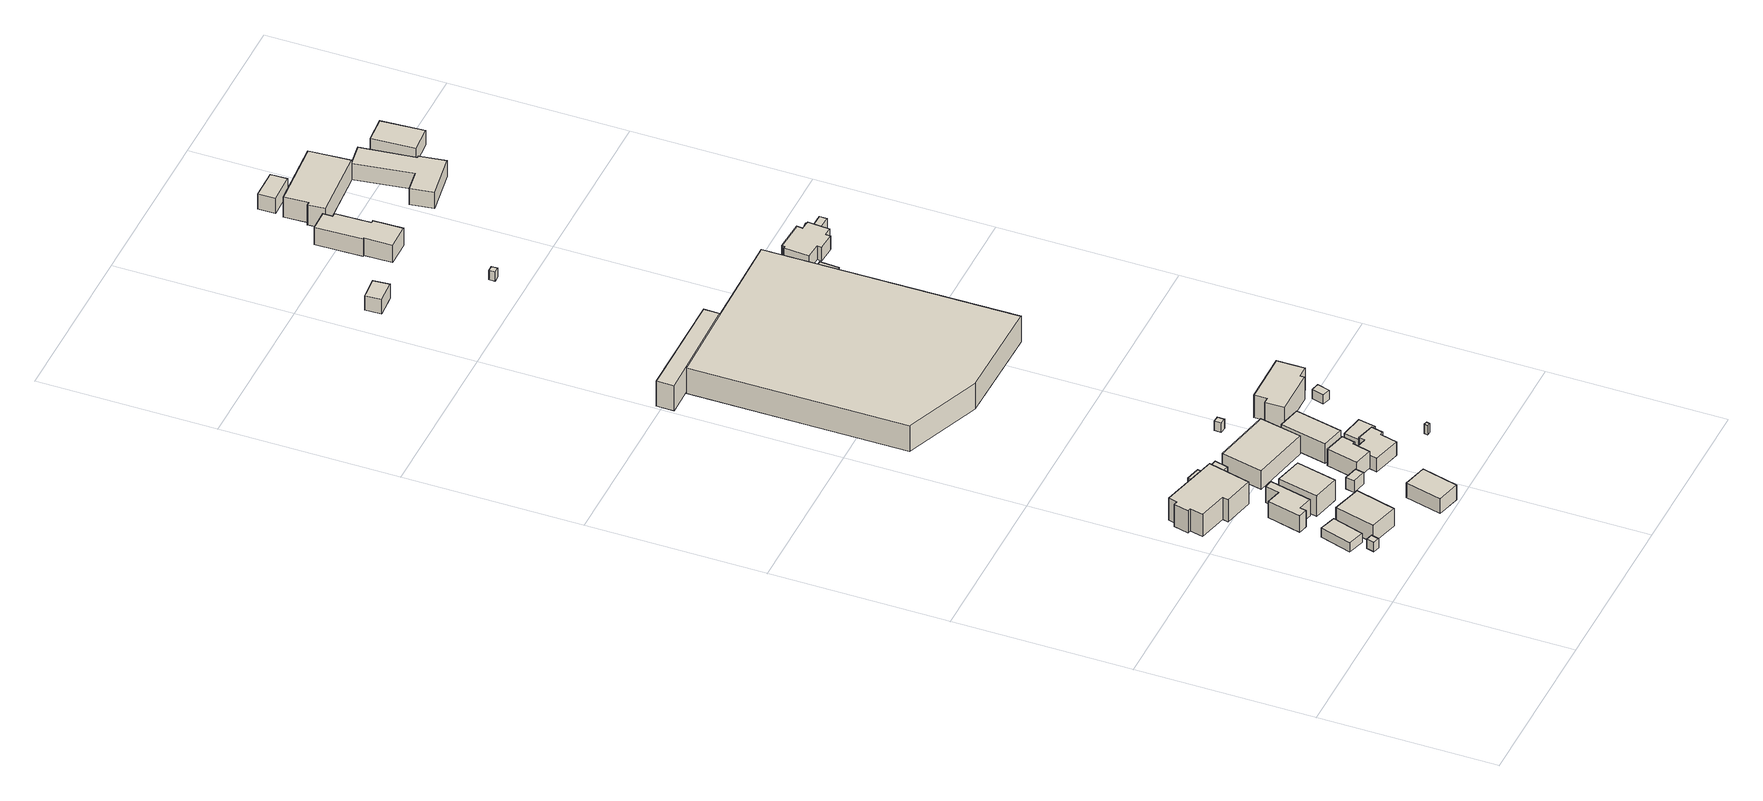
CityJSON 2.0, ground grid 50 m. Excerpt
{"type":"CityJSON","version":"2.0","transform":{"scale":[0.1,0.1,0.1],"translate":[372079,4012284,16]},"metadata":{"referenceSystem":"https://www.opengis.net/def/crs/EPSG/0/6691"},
"CityObjects":{
"building1":{"type":"Building","attributes":{"枝番":1,"利根川水系渡良瀬川洪水浸水想定区域（計画規模）.規模":"L1","利根川水系渡良瀬川洪水浸水想定区域（計画規模）.浸水ランク":"1","利根川水系渡良瀬川洪水浸水想定区域（計画規模）.浸水深":0.18,"利根川水系渡良瀬川洪水浸水想定区域（想定最大規模）.規模":"L2","利根川水系渡良瀬川洪水浸水想定区域（想定最大規模）.浸水ランク":"2","利根川水系渡良瀬川洪水浸水想定区域（想定最大規模）.浸水深":1.03,"利根川水系利根川洪水浸水想定区域（計画規模）.規模":"L1","利根川水系利根川洪水浸水想定区域（計画規模）.浸水ランク":"2","利根川水系利根川洪水浸水想定区域（計画規模）.浸水深":1.9,"利根川水系利根川洪水浸水想定区域（想定最大規模）.規模":"L2","利根川水系利根川洪水浸水想定区域（想定最大規模）.浸水ランク":"3","利根川水系利根川洪水浸水想定区域（想定最大規模）.浸水深":4.13,"BuildingDetails.prefecture":"10","BuildingDetails.city":"10207"},"geometry":[{"type":"Solid","lod":"1","boundaries":[[[[0,1,2,3]],[[2,4,5,3]],[[1,6,4,2]],[[0,7,6,1]],[[3,5,7,0]],[[4,6,7,5]]]]}]},
"building2":{"type":"Building","attributes":{"枝番":1,"利根川水系渡良瀬川洪水浸水想定区域（想定最大規模）.規模":"L2","利根川水系渡良瀬川洪水浸水想定区域（想定最大規模）.浸水ランク":"1","利根川水系渡良瀬川洪水浸水想定区域（想定最大規模）.浸水深":0.42,"利根川水系利根川洪水浸水想定区域（計画規模）.規模":"L1","利根川水系利根川洪水浸水想定区域（計画規模）.浸水ランク":"2","利根川水系利根川洪水浸水想定区域（計画規模）.浸水深":1.3,"利根川水系利根川洪水浸水想定区域（想定最大規模）.規模":"L2","利根川水系利根川洪水浸水想定区域（想定最大規模）.浸水ランク":"3","利根川水系利根川洪水浸水想定区域（想定最大規模）.浸水深":3.53,"BuildingDetails.prefecture":"10","BuildingDetails.city":"10207"},"geometry":[{"type":"Solid","lod":"1","boundaries":[[[[8,9,10,11]],[[10,12,13,11]],[[9,14,12,10]],[[8,15,14,9]],[[11,13,15,8]],[[12,14,15,13]]]]}]},
"building3":{"type":"Building","attributes":{"枝番":1,"利根川水系渡良瀬川洪水浸水想定区域（計画規模）.規模":"L1","利根川水系渡良瀬川洪水浸水想定区域（想定最大規模）.規模":"L2","利根川水系渡良瀬川洪水浸水想定区域（想定最大規模）.継続時間":11.6,"利根川水系利根川洪水浸水想定区域（計画規模）.規模":"L1","利根川水系利根川洪水浸水想定区域（計画規模）.浸水ランク":"1","利根川水系利根川洪水浸水想定区域（計画規模）.浸水深":0.301,"利根川水系利根川洪水浸水想定区域（想定最大規模）.規模":"L2","利根川水系利根川洪水浸水想定区域（想定最大規模）.浸水ランク":"2","利根川水系利根川洪水浸水想定区域（想定最大規模）.浸水深":2.53,"usage":"411","measuredHeight":8.9,"BuildingDetails.prefecture":"10","BuildingDetails.city":"10207","BuildingDetails.surveyYear":2016},"geometry":[{"type":"Solid","lod":"1","boundaries":[[[[16,17,18,19,20,21,22,23,24,25]],[[24,26,27,25]],[[23,28,26,24]],[[22,29,28,23]],[[21,30,29,22]],[[20,31,30,21]],[[19,32,31,20]],[[18,33,32,19]],[[17,34,33,18]],[[16,35,34,17]],[[25,27,35,16]],[[26,28,29,30,31,32,33,34,35,27]]]]}]},
"building4":{"type":"Building","attributes":{"枝番":1,"利根川水系渡良瀬川洪水浸水想定区域（計画規模）.規模":"L1","利根川水系渡良瀬川洪水浸水想定区域（計画規模）.浸水ランク":"1","利根川水系渡良瀬川洪水浸水想定区域（計画規模）.浸水深":0.18,"利根川水系渡良瀬川洪水浸水想定区域（想定最大規模）.規模":"L2","利根川水系渡良瀬川洪水浸水想定区域（想定最大規模）.浸水ランク":"2","利根川水系渡良瀬川洪水浸水想定区域（想定最大規模）.浸水深":0.52,"利根川水系利根川洪水浸水想定区域（計画規模）.規模":"L1","利根川水系利根川洪水浸水想定区域（計画規模）.浸水ランク":"2","利根川水系利根川洪水浸水想定区域（計画規模）.浸水深":1.4,"利根川水系利根川洪水浸水想定区域（想定最大規模）.規模":"L2","利根川水系利根川洪水浸水想定区域（想定最大規模）.浸水ランク":"3","利根川水系利根川洪水浸水想定区域（想定最大規模）.浸水深":3.63,"usage":"411","measuredHeight":6.3,"BuildingDetails.prefecture":"10","BuildingDetails.city":"10207","BuildingDetails.surveyYear":2016},"geometry":[{"type":"Solid","lod":"1","boundaries":[[[[36,37,38,39]],[[38,40,41,39]],[[37,42,40,38]],[[36,43,42,37]],[[39,41,43,36]],[[40,42,43,41]]]]}]},
"building5":{"type":"Building","attributes":{"枝番":1,"利根川水系渡良瀬川洪水浸水想定区域（想定最大規模）.規模":"L2","利根川水系渡良瀬川洪水浸水想定区域（想定最大規模）.浸水ランク":"1","利根川水系渡良瀬川洪水浸水想定区域（想定最大規模）.浸水深":0.32,"利根川水系利根川洪水浸水想定区域（計画規模）.規模":"L1","利根川水系利根川洪水浸水想定区域（計画規模）.浸水ランク":"2","利根川水系利根川洪水浸水想定区域（計画規模）.浸水深":0.801,"利根川水系利根川洪水浸水想定区域（想定最大規模）.規模":"L2","利根川水系利根川洪水浸水想定区域（想定最大規模）.浸水ランク":"3","利根川水系利根川洪水浸水想定区域（想定最大規模）.浸水深":3.03,"usage":"411","measuredHeight":5.9,"BuildingDetails.prefecture":"10","BuildingDetails.city":"10207","BuildingDetails.surveyYear":2016},"geometry":[{"type":"Solid","lod":"1","boundaries":[[[[44,45,46,47,48,49,50,51]],[[50,52,53,51]],[[49,54,52,50]],[[48,55,54,49]],[[47,56,55,48]],[[46,57,56,47]],[[45,58,57,46]],[[44,59,58,45]],[[51,53,59,44]],[[52,54,55,56,57,58,59,53]]]]}]},
"building6":{"type":"Building","attributes":{"枝番":1,"利根川水系渡良瀬川洪水浸水想定区域（想定最大規模）.規模":"L2","利根川水系利根川洪水浸水想定区域（計画規模）.規模":"L1","利根川水系利根川洪水浸水想定区域（計画規模）.浸水ランク":"2","利根川水系利根川洪水浸水想定区域（計画規模）.浸水深":0.801,"利根川水系利根川洪水浸水想定区域（想定最大規模）.規模":"L2","利根川水系利根川洪水浸水想定区域（想定最大規模）.浸水ランク":"3","利根川水系利根川洪水浸水想定区域（想定最大規模）.浸水深":3.03,"usage":"411","measuredHeight":7.3,"BuildingDetails.prefecture":"10","BuildingDetails.city":"10207","BuildingDetails.surveyYear":2016},"geometry":[{"type":"Solid","lod":"1","boundaries":[[[[60,61,62,63]],[[62,64,65,63]],[[61,66,64,62]],[[60,67,66,61]],[[63,65,67,60]],[[64,66,67,65]]]]}]},
"building7":{"type":"Building","attributes":{"枝番":1,"利根川水系渡良瀬川洪水浸水想定区域（計画規模）.規模":"L1","利根川水系渡良瀬川洪水浸水想定区域（想定最大規模）.規模":"L2","利根川水系渡良瀬川洪水浸水想定区域（想定最大規模）.継続時間":11.6,"利根川水系利根川洪水浸水想定区域（計画規模）.規模":"L1","利根川水系利根川洪水浸水想定区域（計画規模）.浸水ランク":"1","利根川水系利根川洪水浸水想定区域（計画規模）.浸水深":0.401,"利根川水系利根川洪水浸水想定区域（想定最大規模）.規模":"L2","利根川水系利根川洪水浸水想定区域（想定最大規模）.浸水ランク":"2","利根川水系利根川洪水浸水想定区域（想定最大規模）.浸水深":2.63,"usage":"411","BuildingDetails.prefecture":"10","BuildingDetails.city":"10207","BuildingDetails.surveyYear":2016},"geometry":[{"type":"Solid","lod":"1","boundaries":[[[[68,69,70,71]],[[70,72,73,71]],[[69,74,72,70]],[[68,75,74,69]],[[71,73,75,68]],[[72,74,75,73]]]]}]},
"building8":{"type":"Building","attributes":{"枝番":1,"利根川水系渡良瀬川洪水浸水想定区域（計画規模）.規模":"L1","利根川水系渡良瀬川洪水浸水想定区域（計画規模）.浸水ランク":"1","利根川水系渡良瀬川洪水浸水想定区域（計画規模）.浸水深":0.38,"利根川水系渡良瀬川洪水浸水想定区域（想定最大規模）.規模":"L2","利根川水系渡良瀬川洪水浸水想定区域（想定最大規模）.浸水ランク":"2","利根川水系渡良瀬川洪水浸水想定区域（想定最大規模）.浸水深":0.83,"利根川水系渡良瀬川洪水浸水想定区域（想定最大規模）.継続時間":68.1,"利根川水系利根川洪水浸水想定区域（計画規模）.規模":"L1","利根川水系利根川洪水浸水想定区域（計画規模）.浸水ランク":"2","利根川水系利根川洪水浸水想定区域（計画規模）.浸水深":1.7,"利根川水系利根川洪水浸水想定区域（想定最大規模）.規模":"L2","利根川水系利根川洪水浸水想定区域（想定最大規模）.浸水ランク":"3","利根川水系利根川洪水浸水想定区域（想定最大規模）.浸水深":3.93,"usage":"411","measuredHeight":5.5,"BuildingDetails.prefecture":"10","BuildingDetails.city":"10207","BuildingDetails.surveyYear":2016},"geometry":[{"type":"Solid","lod":"1","boundaries":[[[[76,77,78,79]],[[78,80,81,79]],[[77,82,80,78]],[[76,83,82,77]],[[79,81,83,76]],[[80,82,83,81]]]]}]},
"building9":{"type":"Building","attributes":{"枝番":1,"利根川水系渡良瀬川洪水浸水想定区域（計画規模）.規模":"L1","利根川水系渡良瀬川洪水浸水想定区域（想定最大規模）.規模":"L2","利根川水系渡良瀬川洪水浸水想定区域（想定最大規模）.継続時間":11.6,"利根川水系利根川洪水浸水想定区域（計画規模）.規模":"L1","利根川水系利根川洪水浸水想定区域（計画規模）.浸水ランク":"1","利根川水系利根川洪水浸水想定区域（計画規模）.浸水深":0.401,"利根川水系利根川洪水浸水想定区域（想定最大規模）.規模":"L2","利根川水系利根川洪水浸水想定区域（想定最大規模）.浸水ランク":"2","利根川水系利根川洪水浸水想定区域（想定最大規模）.浸水深":2.63,"usage":"411","BuildingDetails.prefecture":"10","BuildingDetails.city":"10207","BuildingDetails.surveyYear":2016},"geometry":[{"type":"Solid","lod":"1","boundaries":[[[[84,85,86,87]],[[86,88,89,87]],[[85,90,88,86]],[[84,91,90,85]],[[87,89,91,84]],[[88,90,91,89]]]]}]},
"building10":{"type":"Building","attributes":{"枝番":1,"利根川水系渡良瀬川洪水浸水想定区域（想定最大規模）.規模":"L2","利根川水系渡良瀬川洪水浸水想定区域（想定最大規模）.浸水ランク":"1","利根川水系渡良瀬川洪水浸水想定区域（想定最大規模）.浸水深":0.22,"利根川水系渡良瀬川洪水浸水想定区域（想定最大規模）.継続時間":9.1,"利根川水系利根川洪水浸水想定区域（計画規模）.規模":"L1","利根川水系利根川洪水浸水想定区域（計画規模）.浸水ランク":"2","利根川水系利根川洪水浸水想定区域（計画規模）.浸水深":1.1,"利根川水系利根川洪水浸水想定区域（想定最大規模）.規模":"L2","利根川水系利根川洪水浸水想定区域（想定最大規模）.浸水ランク":"3","利根川水系利根川洪水浸水想定区域（想定最大規模）.浸水深":3.33,"usage":"411","measuredHeight":4.6,"BuildingDetails.prefecture":"10","BuildingDetails.city":"10207","BuildingDetails.surveyYear":2016},"geometry":[{"type":"Solid","lod":"1","boundaries":[[[[92,93,94,95]],[[94,96,97,95]],[[93,98,96,94]],[[92,99,98,93]],[[95,97,99,92]],[[96,98,99,97]]]]}]},
"building11":{"type":"Building","attributes":{"枝番":1,"利根川水系渡良瀬川洪水浸水想定区域（計画規模）.規模":"L1","利根川水系渡良瀬川洪水浸水想定区域（想定最大規模）.規模":"L2","利根川水系渡良瀬川洪水浸水想定区域（想定最大規模）.浸水ランク":"2","利根川水系渡良瀬川洪水浸水想定区域（想定最大規模）.浸水深":0.82,"利根川水系利根川洪水浸水想定区域（計画規模）.規模":"L1","利根川水系利根川洪水浸水想定区域（計画規模）.浸水ランク":"1","利根川水系利根川洪水浸水想定区域（計画規模）.浸水深":0.301,"利根川水系利根川洪水浸水想定区域（想定最大規模）.規模":"L2","利根川水系利根川洪水浸水想定区域（想定最大規模）.浸水ランク":"2","利根川水系利根川洪水浸水想定区域（想定最大規模）.浸水深":2.73,"usage":"411","measuredHeight":7.4,"BuildingDetails.prefecture":"10","BuildingDetails.city":"10207","BuildingDetails.surveyYear":2016},"geometry":[{"type":"Solid","lod":"1","boundaries":[[[[100,101,102,103]],[[102,104,105,103]],[[101,106,104,102]],[[100,107,106,101]],[[103,105,107,100]],[[104,106,107,105]]]]}]},
"building12":{"type":"Building","attributes":{"枝番":1,"利根川水系渡良瀬川洪水浸水想定区域（想定最大規模）.規模":"L2","利根川水系渡良瀬川洪水浸水想定区域（想定最大規模）.浸水ランク":"2","利根川水系渡良瀬川洪水浸水想定区域（想定最大規模）.浸水深":0.92,"利根川水系渡良瀬川洪水浸水想定区域（想定最大規模）.継続時間":9.1,"利根川水系利根川洪水浸水想定区域（計画規模）.規模":"L1","利根川水系利根川洪水浸水想定区域（計画規模）.浸水ランク":"2","利根川水系利根川洪水浸水想定区域（計画規模）.浸水深":1.8,"利根川水系利根川洪水浸水想定区域（想定最大規模）.規模":"L2","利根川水系利根川洪水浸水想定区域（想定最大規模）.浸水ランク":"3","利根川水系利根川洪水浸水想定区域（想定最大規模）.浸水深":4.03,"usage":"411","measuredHeight":6,"BuildingDetails.prefecture":"10","BuildingDetails.city":"10207","BuildingDetails.surveyYear":2016},"geometry":[{"type":"Solid","lod":"1","boundaries":[[[[108,109,110,111,112,113]],[[112,114,115,113]],[[111,116,114,112]],[[110,117,116,111]],[[109,118,117,110]],[[108,119,118,109]],[[113,115,119,108]],[[114,116,117,118,119,115]]]]}]},
"building13":{"type":"Building","attributes":{"枝番":1,"利根川水系渡良瀬川洪水浸水想定区域（計画規模）.規模":"L1","利根川水系渡良瀬川洪水浸水想定区域（計画規模）.浸水ランク":"1","利根川水系渡良瀬川洪水浸水想定区域（計画規模）.浸水深":0.36,"利根川水系渡良瀬川洪水浸水想定区域（計画規模）.継続時間":3.8,"利根川水系渡良瀬川洪水浸水想定区域（想定最大規模）.規模":"L2","利根川水系渡良瀬川洪水浸水想定区域（想定最大規模）.浸水ランク":"2","利根川水系渡良瀬川洪水浸水想定区域（想定最大規模）.浸水深":1.12,"利根川水系渡良瀬川洪水浸水想定区域（想定最大規模）.継続時間":9.1,"利根川水系利根川洪水浸水想定区域（計画規模）.規模":"L1","利根川水系利根川洪水浸水想定区域（計画規模）.浸水ランク":"2","利根川水系利根川洪水浸水想定区域（計画規模）.浸水深":2,"利根川水系利根川洪水浸水想定区域（想定最大規模）.規模":"L2","利根川水系利根川洪水浸水想定区域（想定最大規模）.浸水ランク":"3","利根川水系利根川洪水浸水想定区域（想定最大規模）.浸水深":4.23,"usage":"411","measuredHeight":6.4,"BuildingDetails.prefecture":"10","BuildingDetails.city":"10207","BuildingDetails.surveyYear":2016},"geometry":[{"type":"Solid","lod":"1","boundaries":[[[[120,121,122,123,124,125,126,127]],[[126,128,129,127]],[[125,130,128,126]],[[124,131,130,125]],[[123,132,131,124]],[[122,133,132,123]],[[121,134,133,122]],[[120,135,134,121]],[[127,129,135,120]],[[128,130,131,132,133,134,135,129]]]]}]},
"building14":{"type":"Building","attributes":{"枝番":1,"利根川水系渡良瀬川洪水浸水想定区域（想定最大規模）.規模":"L2","利根川水系渡良瀬川洪水浸水想定区域（想定最大規模）.浸水ランク":"2","利根川水系渡良瀬川洪水浸水想定区域（想定最大規模）.浸水深":0.72,"利根川水系利根川洪水浸水想定区域（計画規模）.規模":"L1","利根川水系利根川洪水浸水想定区域（計画規模）.浸水ランク":"2","利根川水系利根川洪水浸水想定区域（計画規模）.浸水深":1.6,"利根川水系利根川洪水浸水想定区域（想定最大規模）.規模":"L2","利根川水系利根川洪水浸水想定区域（想定最大規模）.浸水ランク":"3","利根川水系利根川洪水浸水想定区域（想定最大規模）.浸水深":3.83,"usage":"411","measuredHeight":7,"BuildingDetails.prefecture":"10","BuildingDetails.city":"10207","BuildingDetails.surveyYear":2016},"geometry":[{"type":"Solid","lod":"1","boundaries":[[[[136,137,138,139]],[[138,140,141,139]],[[137,142,140,138]],[[136,143,142,137]],[[139,141,143,136]],[[140,142,143,141]]]]}]},
"building15":{"type":"Building","attributes":{"枝番":1,"利根川水系渡良瀬川洪水浸水想定区域（計画規模）.規模":"L1","利根川水系渡良瀬川洪水浸水想定区域（計画規模）.浸水ランク":"2","利根川水系渡良瀬川洪水浸水想定区域（計画規模）.浸水深":0.56,"利根川水系渡良瀬川洪水浸水想定区域（想定最大規模）.規模":"L2","利根川水系渡良瀬川洪水浸水想定区域（想定最大規模）.浸水ランク":"2","利根川水系渡良瀬川洪水浸水想定区域（想定最大規模）.浸水深":1.43,"利根川水系渡良瀬川洪水浸水想定区域（想定最大規模）.継続時間":32.9,"利根川水系矢場川洪水浸水想定区域（想定最大規模）.規模":"L2","利根川水系矢場川洪水浸水想定区域（想定最大規模）.浸水ランク":"1","利根川水系矢場川洪水浸水想定区域（想定最大規模）.浸水深":0.22,"利根川水系利根川洪水浸水想定区域（計画規模）.規模":"L1","利根川水系利根川洪水浸水想定区域（計画規模）.浸水ランク":"2","利根川水系利根川洪水浸水想定区域（計画規模）.浸水深":2.3,"利根川水系利根川洪水浸水想定区域（想定最大規模）.規模":"L2","利根川水系利根川洪水浸水想定区域（想定最大規模）.浸水ランク":"3","利根川水系利根川洪水浸水想定区域（想定最大規模）.浸水深":4.53,"BuildingDetails.prefecture":"10","BuildingDetails.city":"10207"},"geometry":[{"type":"Solid","lod":"1","boundaries":[[[[144,145,146,147]],[[146,148,149,147]],[[145,150,148,146]],[[144,151,150,145]],[[147,149,151,144]],[[148,150,151,149]]]]}]},
"building16":{"type":"Building","attributes":{"枝番":1,"利根川水系渡良瀬川洪水浸水想定区域（計画規模）.規模":"L1","利根川水系渡良瀬川洪水浸水想定区域（計画規模）.浸水ランク":"1","利根川水系渡良瀬川洪水浸水想定区域（計画規模）.浸水深":0.36,"利根川水系渡良瀬川洪水浸水想定区域（想定最大規模）.規模":"L2","利根川水系渡良瀬川洪水浸水想定区域（想定最大規模）.浸水ランク":"2","利根川水系渡良瀬川洪水浸水想定区域（想定最大規模）.浸水深":1.22,"利根川水系渡良瀬川洪水浸水想定区域（想定最大規模）.継続時間":33.9,"利根川水系利根川洪水浸水想定区域（計画規模）.規模":"L1","利根川水系利根川洪水浸水想定区域（計画規模）.浸水ランク":"2","利根川水系利根川洪水浸水想定区域（計画規模）.浸水深":2.1,"利根川水系利根川洪水浸水想定区域（想定最大規模）.規模":"L2","利根川水系利根川洪水浸水想定区域（想定最大規模）.浸水ランク":"3","利根川水系利根川洪水浸水想定区域（想定最大規模）.浸水深":4.33,"usage":"411","measuredHeight":3.2,"BuildingDetails.prefecture":"10","BuildingDetails.city":"10207","BuildingDetails.surveyYear":2016},"geometry":[{"type":"Solid","lod":"1","boundaries":[[[[152,153,154,155]],[[154,156,157,155]],[[153,158,156,154]],[[152,159,158,153]],[[155,157,159,152]],[[156,158,159,157]]]]}]},
"building17":{"type":"Building","attributes":{"枝番":1,"利根川水系渡良瀬川洪水浸水想定区域（計画規模）.規模":"L1","利根川水系渡良瀬川洪水浸水想定区域（計画規模）.浸水ランク":"2","利根川水系渡良瀬川洪水浸水想定区域（計画規模）.浸水深":1.05,"利根川水系渡良瀬川洪水浸水想定区域（計画規模）.継続時間":3.8,"利根川水系渡良瀬川洪水浸水想定区域（想定最大規模）.規模":"L2","利根川水系渡良瀬川洪水浸水想定区域（想定最大規模）.浸水ランク":"2","利根川水系渡良瀬川洪水浸水想定区域（想定最大規模）.浸水深":1.92,"利根川水系渡良瀬川洪水浸水想定区域（想定最大規模）.継続時間":108.5,"利根川水系利根川洪水浸水想定区域（計画規模）.規模":"L1","利根川水系利根川洪水浸水想定区域（計画規模）.浸水ランク":"2","利根川水系利根川洪水浸水想定区域（計画規模）.浸水深":2.8,"利根川水系利根川洪水浸水想定区域（想定最大規模）.規模":"L2","利根川水系利根川洪水浸水想定区域（想定最大規模）.浸水ランク":"4","利根川水系利根川洪水浸水想定区域（想定最大規模）.浸水深":5.03,"BuildingDetails.prefecture":"10","BuildingDetails.city":"10207"},"geometry":[{"type":"Solid","lod":"1","boundaries":[[[[160,161,162,163]],[[162,164,165,163]],[[161,166,164,162]],[[160,167,166,161]],[[163,165,167,160]],[[164,166,167,165]]]]}]},
"building18":{"type":"Building","attributes":{"枝番":1,"利根川水系渡良瀬川洪水浸水想定区域（計画規模）.規模":"L1","利根川水系渡良瀬川洪水浸水想定区域（計画規模）.浸水ランク":"2","利根川水系渡良瀬川洪水浸水想定区域（計画規模）.浸水深":0.54,"利根川水系渡良瀬川洪水浸水想定区域（計画規模）.継続時間":2.8,"利根川水系渡良瀬川洪水浸水想定区域（想定最大規模）.規模":"L2","利根川水系渡良瀬川洪水浸水想定区域（想定最大規模）.浸水ランク":"2","利根川水系渡良瀬川洪水浸水想定区域（想定最大規模）.浸水深":1.26,"利根川水系渡良瀬川洪水浸水想定区域（想定最大規模）.継続時間":64.2,"利根川水系矢場川洪水浸水想定区域（想定最大規模）.規模":"L2","利根川水系矢場川洪水浸水想定区域（想定最大規模）.浸水ランク":"1","利根川水系矢場川洪水浸水想定区域（想定最大規模）.浸水深":0.16,"利根川水系多々良川洪水浸水想定区域（想定最大規模）.規模":"L2","利根川水系多々良川洪水浸水想定区域（想定最大規模）.浸水ランク":"1","利根川水系多々良川洪水浸水想定区域（想定最大規模）.浸水深":0.01,"利根川水系利根川洪水浸水想定区域（計画規模）.規模":"L1","利根川水系利根川洪水浸水想定区域（計画規模）.浸水ランク":"2","利根川水系利根川洪水浸水想定区域（計画規模）.浸水深":2.1,"利根川水系利根川洪水浸水想定区域（想定最大規模）.規模":"L2","利根川水系利根川洪水浸水想定区域（想定最大規模）.浸水ランク":"3","利根川水系利根川洪水浸水想定区域（想定最大規模）.浸水深":4.33,"measuredHeight":9.7,"BuildingDetails.prefecture":"10","BuildingDetails.city":"10207"},"geometry":[{"type":"Solid","lod":"1","boundaries":[[[[168,169,170,171,172]],[[171,173,174,172]],[[170,175,173,171]],[[169,176,175,170]],[[168,177,176,169]],[[172,174,177,168]],[[173,175,176,177,174]]]]}]},
"building19":{"type":"Building","attributes":{"枝番":1,"利根川水系渡良瀬川洪水浸水想定区域（計画規模）.規模":"L1","利根川水系渡良瀬川洪水浸水想定区域（計画規模）.浸水ランク":"2","利根川水系渡良瀬川洪水浸水想定区域（計画規模）.浸水深":1.06,"利根川水系渡良瀬川洪水浸水想定区域（計画規模）.継続時間":5.3,"利根川水系渡良瀬川洪水浸水想定区域（想定最大規模）.規模":"L2","利根川水系渡良瀬川洪水浸水想定区域（想定最大規模）.浸水ランク":"2","利根川水系渡良瀬川洪水浸水想定区域（想定最大規模）.浸水深":0.52,"利根川水系渡良瀬川洪水浸水想定区域（想定最大規模）.継続時間":125.6,"利根川水系矢場川洪水浸水想定区域（想定最大規模）.規模":"L2","利根川水系利根川洪水浸水想定区域（計画規模）.規模":"L1","利根川水系利根川洪水浸水想定区域（計画規模）.浸水ランク":"2","利根川水系利根川洪水浸水想定区域（計画規模）.浸水深":1.4,"利根川水系利根川洪水浸水想定区域（想定最大規模）.規模":"L2","利根川水系利根川洪水浸水想定区域（想定最大規模）.浸水ランク":"3","利根川水系利根川洪水浸水想定区域（想定最大規模）.浸水深":3.63,"usage":"411","measuredHeight":8.3,"BuildingDetails.prefecture":"10","BuildingDetails.city":"10207","BuildingDetails.surveyYear":2016},"geometry":[{"type":"Solid","lod":"1","boundaries":[[[[178,179,180,181,182,183,184,185]],[[184,186,187,185]],[[183,188,186,184]],[[182,189,188,183]],[[181,190,189,182]],[[180,191,190,181]],[[179,192,191,180]],[[178,193,192,179]],[[185,187,193,178]],[[186,188,189,190,191,192,193,187]]]]}]},
"building20":{"type":"Building","attributes":{"枝番":1,"利根川水系渡良瀬川洪水浸水想定区域（計画規模）.規模":"L1","利根川水系渡良瀬川洪水浸水想定区域（計画規模）.浸水ランク":"2","利根川水系渡良瀬川洪水浸水想定区域（計画規模）.浸水深":1.15,"利根川水系渡良瀬川洪水浸水想定区域（想定最大規模）.規模":"L2","利根川水系渡良瀬川洪水浸水想定区域（想定最大規模）.浸水ランク":"2","利根川水系渡良瀬川洪水浸水想定区域（想定最大規模）.浸水深":2.02,"利根川水系渡良瀬川洪水浸水想定区域（想定最大規模）.継続時間":33.9,"利根川水系利根川洪水浸水想定区域（計画規模）.規模":"L1","利根川水系利根川洪水浸水想定区域（計画規模）.浸水ランク":"2","利根川水系利根川洪水浸水想定区域（計画規模）.浸水深":2.9,"利根川水系利根川洪水浸水想定区域（想定最大規模）.規模":"L2","利根川水系利根川洪水浸水想定区域（想定最大規模）.浸水ランク":"4","利根川水系利根川洪水浸水想定区域（想定最大規模）.浸水深":5.13,"usage":"411","measuredHeight":3.2,"BuildingDetails.prefecture":"10","BuildingDetails.city":"10207","BuildingDetails.surveyYear":2016},"geometry":[{"type":"Solid","lod":"1","boundaries":[[[[194,195,196,197]],[[196,198,199,197]],[[195,200,198,196]],[[194,201,200,195]],[[197,199,201,194]],[[198,200,201,199]]]]}]},
"building21":{"type":"Building","attributes":{"枝番":1,"利根川水系渡良瀬川洪水浸水想定区域（計画規模）.規模":"L1","利根川水系渡良瀬川洪水浸水想定区域（計画規模）.浸水ランク":"2","利根川水系渡良瀬川洪水浸水想定区域（計画規模）.浸水深":0.89,"利根川水系渡良瀬川洪水浸水想定区域（計画規模）.継続時間":4.6,"利根川水系渡良瀬川洪水浸水想定区域（想定最大規模）.規模":"L2","利根川水系渡良瀬川洪水浸水想定区域（想定最大規模）.浸水ランク":"2","利根川水系渡良瀬川洪水浸水想定区域（想定最大規模）.浸水深":1.55,"利根川水系渡良瀬川洪水浸水想定区域（想定最大規模）.継続時間":102.2,"利根川水系矢場川洪水浸水想定区域（想定最大規模）.規模":"L2","利根川水系矢場川洪水浸水想定区域（想定最大規模）.浸水ランク":"1","利根川水系矢場川洪水浸水想定区域（想定最大規模）.浸水深":0.4,"利根川水系多々良川洪水浸水想定区域（想定最大規模）.規模":"L2","利根川水系多々良川洪水浸水想定区域（想定最大規模）.浸水ランク":"1","利根川水系多々良川洪水浸水想定区域（想定最大規模）.浸水深":0.21,"利根川水系利根川洪水浸水想定区域（計画規模）.規模":"L1","利根川水系利根川洪水浸水想定区域（計画規模）.浸水ランク":"2","利根川水系利根川洪水浸水想定区域（計画規模）.浸水深":2.4,"利根川水系利根川洪水浸水想定区域（想定最大規模）.規模":"L2","利根川水系利根川洪水浸水想定区域（想定最大規模）.浸水ランク":"3","利根川水系利根川洪水浸水想定区域（想定最大規模）.浸水深":4.63,"usage":"431","measuredHeight":19.2,"BuildingDetails.prefecture":"10","BuildingDetails.city":"10207","BuildingDetails.surveyYear":2016},"geometry":[{"type":"Solid","lod":"1","boundaries":[[[[202,203,204,205,206,207]],[[206,208,209,207]],[[205,210,208,206]],[[204,211,210,205]],[[203,212,211,204]],[[202,213,212,203]],[[207,209,213,202]],[[208,210,211,212,213,209]]]]}]},
"building22":{"type":"Building","attributes":{"枝番":1,"利根川水系渡良瀬川洪水浸水想定区域（計画規模）.規模":"L1","利根川水系渡良瀬川洪水浸水想定区域（想定最大規模）.規模":"L2","利根川水系渡良瀬川洪水浸水想定区域（想定最大規模）.浸水ランク":"1","利根川水系渡良瀬川洪水浸水想定区域（想定最大規模）.浸水深":0.46,"利根川水系渡良瀬川洪水浸水想定区域（想定最大規模）.継続時間":4.2,"利根川水系利根川洪水浸水想定区域（計画規模）.規模":"L1","利根川水系利根川洪水浸水想定区域（計画規模）.浸水ランク":"2","利根川水系利根川洪水浸水想定区域（計画規模）.浸水深":1.2,"利根川水系利根川洪水浸水想定区域（想定最大規模）.規模":"L2","利根川水系利根川洪水浸水想定区域（想定最大規模）.浸水ランク":"3","利根川水系利根川洪水浸水想定区域（想定最大規模）.浸水深":3.43,"usage":"411","measuredHeight":6.3,"BuildingDetails.prefecture":"10","BuildingDetails.city":"10207","BuildingDetails.surveyYear":2016},"geometry":[{"type":"Solid","lod":"1","boundaries":[[[[214,215,216,217]],[[216,218,219,217]],[[215,220,218,216]],[[214,221,220,215]],[[217,219,221,214]],[[218,220,221,219]]]]}]},
"building23":{"type":"Building","attributes":{"枝番":1,"利根川水系渡良瀬川洪水浸水想定区域（計画規模）.規模":"L1","利根川水系渡良瀬川洪水浸水想定区域（計画規模）.浸水ランク":"2","利根川水系渡良瀬川洪水浸水想定区域（計画規模）.浸水深":0.95,"利根川水系渡良瀬川洪水浸水想定区域（計画規模）.継続時間":5.1,"利根川水系渡良瀬川洪水浸水想定区域（想定最大規模）.規模":"L2","利根川水系渡良瀬川洪水浸水想定区域（想定最大規模）.浸水ランク":"2","利根川水系渡良瀬川洪水浸水想定区域（想定最大規模）.浸水深":1.74,"利根川水系渡良瀬川洪水浸水想定区域（想定最大規模）.継続時間":117.4,"利根川水系矢場川洪水浸水想定区域（想定最大規模）.規模":"L2","利根川水系矢場川洪水浸水想定区域（想定最大規模）.浸水ランク":"1","利根川水系矢場川洪水浸水想定区域（想定最大規模）.浸水深":0.45,"利根川水系多々良川洪水浸水想定区域（想定最大規模）.規模":"L2","利根川水系多々良川洪水浸水想定区域（想定最大規模）.浸水ランク":"1","利根川水系多々良川洪水浸水想定区域（想定最大規模）.浸水深":0.27,"利根川水系利根川洪水浸水想定区域（計画規模）.規模":"L1","利根川水系利根川洪水浸水想定区域（計画規模）.浸水ランク":"2","利根川水系利根川洪水浸水想定区域（計画規模）.浸水深":2.6,"利根川水系利根川洪水浸水想定区域（想定最大規模）.規模":"L2","利根川水系利根川洪水浸水想定区域（想定最大規模）.浸水ランク":"3","利根川水系利根川洪水浸水想定区域（想定最大規模）.浸水深":4.83,"BuildingDetails.prefecture":"10","BuildingDetails.city":"10207"},"geometry":[{"type":"Solid","lod":"1","boundaries":[[[[222,223,224,225]],[[224,226,227,225]],[[223,228,226,224]],[[222,229,228,223]],[[225,227,229,222]],[[226,228,229,227]]]]}]},
"building24":{"type":"Building","attributes":{"枝番":1,"利根川水系渡良瀬川洪水浸水想定区域（計画規模）.規模":"L1","利根川水系渡良瀬川洪水浸水想定区域（想定最大規模）.規模":"L2","利根川水系渡良瀬川洪水浸水想定区域（想定最大規模）.浸水ランク":"1","利根川水系渡良瀬川洪水浸水想定区域（想定最大規模）.浸水深":0.17,"利根川水系利根川洪水浸水想定区域（計画規模）.規模":"L1","利根川水系利根川洪水浸水想定区域（計画規模）.浸水ランク":"2","利根川水系利根川洪水浸水想定区域（計画規模）.浸水深":0.701,"利根川水系利根川洪水浸水想定区域（想定最大規模）.規模":"L2","利根川水系利根川洪水浸水想定区域（想定最大規模）.浸水ランク":"2","利根川水系利根川洪水浸水想定区域（想定最大規模）.浸水深":2.93,"usage":"411","measuredHeight":6.7,"BuildingDetails.prefecture":"10","BuildingDetails.city":"10207","BuildingDetails.surveyYear":2016},"geometry":[{"type":"Solid","lod":"1","boundaries":[[[[230,231,232,233,234,235,236,237,238,239]],[[238,240,241,239]],[[237,242,240,238]],[[236,243,242,237]],[[235,244,243,236]],[[234,245,244,235]],[[233,246,245,234]],[[232,247,246,233]],[[231,248,247,232]],[[230,249,248,231]],[[239,241,249,230]],[[240,242,243,244,245,246,247,248,249,241]]]]}]},
"building25":{"type":"Building","attributes":{"枝番":1,"利根川水系渡良瀬川洪水浸水想定区域（計画規模）.規模":"L1","利根川水系渡良瀬川洪水浸水想定区域（計画規模）.浸水ランク":"2","利根川水系渡良瀬川洪水浸水想定区域（計画規模）.浸水深":0.76,"利根川水系渡良瀬川洪水浸水想定区域（計画規模）.継続時間":4.8,"利根川水系渡良瀬川洪水浸水想定区域（想定最大規模）.規模":"L2","利根川水系渡良瀬川洪水浸水想定区域（想定最大規模）.浸水ランク":"2","利根川水系渡良瀬川洪水浸水想定区域（想定最大規模）.浸水深":1.63,"利根川水系渡良瀬川洪水浸水想定区域（想定最大規模）.継続時間":119.5,"利根川水系矢場川洪水浸水想定区域（想定最大規模）.規模":"L2","利根川水系矢場川洪水浸水想定区域（想定最大規模）.浸水ランク":"1","利根川水系矢場川洪水浸水想定区域（想定最大規模）.浸水深":0.11,"利根川水系多々良川洪水浸水想定区域（想定最大規模）.規模":"L2","利根川水系多々良川洪水浸水想定区域（想定最大規模）.浸水ランク":"1","利根川水系多々良川洪水浸水想定区域（想定最大規模）.浸水深":0.02,"利根川水系利根川洪水浸水想定区域（計画規模）.規模":"L1","利根川水系利根川洪水浸水想定区域（計画規模）.浸水ランク":"2","利根川水系利根川洪水浸水想定区域（計画規模）.浸水深":2.5,"利根川水系利根川洪水浸水想定区域（想定最大規模）.規模":"L2","利根川水系利根川洪水浸水想定区域（想定最大規模）.浸水ランク":"3","利根川水系利根川洪水浸水想定区域（想定最大規模）.浸水深":4.73,"BuildingDetails.prefecture":"10","BuildingDetails.city":"10207"},"geometry":[{"type":"Solid","lod":"1","boundaries":[[[[250,251,252,253]],[[252,254,255,253]],[[251,256,254,252]],[[250,257,256,251]],[[253,255,257,250]],[[254,256,257,255]]]]}]},
"building26":{"type":"Building","attributes":{"枝番":1,"利根川水系渡良瀬川洪水浸水想定区域（計画規模）.規模":"L1","利根川水系渡良瀬川洪水浸水想定区域（計画規模）.浸水ランク":"2","利根川水系渡良瀬川洪水浸水想定区域（計画規模）.浸水深":0.66,"利根川水系渡良瀬川洪水浸水想定区域（計画規模）.継続時間":4.8,"利根川水系渡良瀬川洪水浸水想定区域（想定最大規模）.規模":"L2","利根川水系渡良瀬川洪水浸水想定区域（想定最大規模）.浸水ランク":"2","利根川水系渡良瀬川洪水浸水想定区域（想定最大規模）.浸水深":1.53,"利根川水系渡良瀬川洪水浸水想定区域（想定最大規模）.継続時間":119.5,"利根川水系矢場川洪水浸水想定区域（想定最大規模）.規模":"L2","利根川水系矢場川洪水浸水想定区域（想定最大規模）.浸水ランク":"1","利根川水系矢場川洪水浸水想定区域（想定最大規模）.浸水深":0.08,"利根川水系多々良川洪水浸水想定区域（想定最大規模）.規模":"L2","利根川水系多々良川洪水浸水想定区域（想定最大規模）.浸水ランク":"1","利根川水系多々良川洪水浸水想定区域（想定最大規模）.浸水深":0.09,"利根川水系利根川洪水浸水想定区域（計画規模）.規模":"L1","利根川水系利根川洪水浸水想定区域（計画規模）.浸水ランク":"2","利根川水系利根川洪水浸水想定区域（計画規模）.浸水深":2.4,"利根川水系利根川洪水浸水想定区域（想定最大規模）.規模":"L2","利根川水系利根川洪水浸水想定区域（想定最大規模）.浸水ランク":"3","利根川水系利根川洪水浸水想定区域（想定最大規模）.浸水深":4.63,"usage":"422","measuredHeight":5,"BuildingDetails.prefecture":"10","BuildingDetails.city":"10207","BuildingDetails.surveyYear":2016},"geometry":[{"type":"Solid","lod":"1","boundaries":[[[[258,259,260,261,262,263,264,265,266,267,268,269]],[[268,270,271,269]],[[267,272,270,268]],[[266,273,272,267]],[[265,274,273,266]],[[264,275,274,265]],[[263,276,275,264]],[[262,277,276,263]],[[261,278,277,262]],[[260,279,278,261]],[[259,280,279,260]],[[258,281,280,259]],[[269,271,281,258]],[[270,272,273,274,275,276,277,278,279,280,281,271]]]]}]},
"building27":{"type":"Building","attributes":{"枝番":1,"利根川水系渡良瀬川洪水浸水想定区域（想定最大規模）.規模":"L2","利根川水系渡良瀬川洪水浸水想定区域（想定最大規模）.浸水ランク":"1","利根川水系渡良瀬川洪水浸水想定区域（想定最大規模）.浸水深":0.27,"利根川水系渡良瀬川洪水浸水想定区域（想定最大規模）.継続時間":0.7,"利根川水系利根川洪水浸水想定区域（計画規模）.規模":"L1","利根川水系利根川洪水浸水想定区域（計画規模）.浸水ランク":"2","利根川水系利根川洪水浸水想定区域（計画規模）.浸水深":0.902,"利根川水系利根川洪水浸水想定区域（想定最大規模）.規模":"L2","利根川水系利根川洪水浸水想定区域（想定最大規模）.浸水ランク":"3","利根川水系利根川洪水浸水想定区域（想定最大規模）.浸水深":3.13,"usage":"411","measuredHeight":5.4,"BuildingDetails.prefecture":"10","BuildingDetails.city":"10207","BuildingDetails.surveyYear":2016},"geometry":[{"type":"Solid","lod":"1","boundaries":[[[[282,283,284,285]],[[284,286,287,285]],[[283,288,286,284]],[[282,289,288,283]],[[285,287,289,282]],[[286,288,289,287]]]]}]},
"building28":{"type":"Building","attributes":{"枝番":1,"利根川水系渡良瀬川洪水浸水想定区域（想定最大規模）.規模":"L2","利根川水系渡良瀬川洪水浸水想定区域（想定最大規模）.浸水ランク":"1","利根川水系渡良瀬川洪水浸水想定区域（想定最大規模）.浸水深":0.12,"利根川水系渡良瀬川洪水浸水想定区域（想定最大規模）.継続時間":0.7,"利根川水系利根川洪水浸水想定区域（計画規模）.規模":"L1","利根川水系利根川洪水浸水想定区域（計画規模）.浸水ランク":"2","利根川水系利根川洪水浸水想定区域（計画規模）.浸水深":0.801,"利根川水系利根川洪水浸水想定区域（想定最大規模）.規模":"L2","利根川水系利根川洪水浸水想定区域（想定最大規模）.浸水ランク":"3","利根川水系利根川洪水浸水想定区域（想定最大規模）.浸水深":3.03,"usage":"411","measuredHeight":8.3,"BuildingDetails.prefecture":"10","BuildingDetails.city":"10207","BuildingDetails.surveyYear":2016},"geometry":[{"type":"Solid","lod":"1","boundaries":[[[[290,291,292,293,294,295]],[[294,296,297,295]],[[293,298,296,294]],[[292,299,298,293]],[[291,300,299,292]],[[290,301,300,291]],[[295,297,301,290]],[[296,298,299,300,301,297]]]]}]},
"building29":{"type":"Building","attributes":{"枝番":1,"利根川水系渡良瀬川洪水浸水想定区域（計画規模）.規模":"L1","利根川水系渡良瀬川洪水浸水想定区域（計画規模）.浸水ランク":"2","利根川水系渡良瀬川洪水浸水想定区域（計画規模）.浸水深":0.86,"利根川水系渡良瀬川洪水浸水想定区域（計画規模）.継続時間":4.8,"利根川水系渡良瀬川洪水浸水想定区域（想定最大規模）.規模":"L2","利根川水系渡良瀬川洪水浸水想定区域（想定最大規模）.浸水ランク":"2","利根川水系渡良瀬川洪水浸水想定区域（想定最大規模）.浸水深":1.72,"利根川水系渡良瀬川洪水浸水想定区域（想定最大規模）.継続時間":119.5,"利根川水系矢場川洪水浸水想定区域（想定最大規模）.規模":"L2","利根川水系矢場川洪水浸水想定区域（想定最大規模）.浸水ランク":"1","利根川水系矢場川洪水浸水想定区域（想定最大規模）.浸水深":0.12,"利根川水系多々良川洪水浸水想定区域（想定最大規模）.規模":"L2","利根川水系利根川洪水浸水想定区域（計画規模）.規模":"L1","利根川水系利根川洪水浸水想定区域（計画規模）.浸水ランク":"2","利根川水系利根川洪水浸水想定区域（計画規模）.浸水深":2.6,"利根川水系利根川洪水浸水想定区域（想定最大規模）.規模":"L2","利根川水系利根川洪水浸水想定区域（想定最大規模）.浸水ランク":"3","利根川水系利根川洪水浸水想定区域（想定最大規模）.浸水深":4.83,"BuildingDetails.prefecture":"10","BuildingDetails.city":"10207"},"geometry":[{"type":"Solid","lod":"1","boundaries":[[[[302,303,304,305]],[[304,306,307,305]],[[303,308,306,304]],[[302,309,308,303]],[[305,307,309,302]],[[306,308,309,307]]]]}]},
"building30":{"type":"Building","attributes":{"枝番":1,"利根川水系渡良瀬川洪水浸水想定区域（計画規模）.規模":"L1","利根川水系渡良瀬川洪水浸水想定区域（計画規模）.浸水ランク":"2","利根川水系渡良瀬川洪水浸水想定区域（計画規模）.浸水深":1.15,"利根川水系渡良瀬川洪水浸水想定区域（計画規模）.継続時間":4.8,"利根川水系渡良瀬川洪水浸水想定区域（想定最大規模）.規模":"L2","利根川水系渡良瀬川洪水浸水想定区域（想定最大規模）.浸水ランク":"2","利根川水系渡良瀬川洪水浸水想定区域（想定最大規模）.浸水深":2.02,"利根川水系渡良瀬川洪水浸水想定区域（想定最大規模）.継続時間":119.5,"利根川水系矢場川洪水浸水想定区域（想定最大規模）.規模":"L2","利根川水系矢場川洪水浸水想定区域（想定最大規模）.浸水ランク":"1","利根川水系矢場川洪水浸水想定区域（想定最大規模）.浸水深":0.4,"利根川水系多々良川洪水浸水想定区域（想定最大規模）.規模":"L2","利根川水系多々良川洪水浸水想定区域（想定最大規模）.浸水ランク":"1","利根川水系多々良川洪水浸水想定区域（想定最大規模）.浸水深":0.02,"利根川水系利根川洪水浸水想定区域（計画規模）.規模":"L1","利根川水系利根川洪水浸水想定区域（計画規模）.浸水ランク":"2","利根川水系利根川洪水浸水想定区域（計画規模）.浸水深":2.9,"利根川水系利根川洪水浸水想定区域（想定最大規模）.規模":"L2","利根川水系利根川洪水浸水想定区域（想定最大規模）.浸水ランク":"4","利根川水系利根川洪水浸水想定区域（想定最大規模）.浸水深":5.13,"usage":"422","BuildingDetails.prefecture":"10","BuildingDetails.city":"10207","BuildingDetails.surveyYear":2016},"geometry":[{"type":"Solid","lod":"1","boundaries":[[[[310,311,312,313]],[[312,314,315,313]],[[311,316,314,312]],[[310,317,316,311]],[[313,315,317,310]],[[314,316,317,315]]]]}]},
"building31":{"type":"Building","attributes":{"枝番":1,"利根川水系渡良瀬川洪水浸水想定区域（計画規模）.規模":"L1","利根川水系渡良瀬川洪水浸水想定区域（計画規模）.浸水ランク":"1","利根川水系渡良瀬川洪水浸水想定区域（計画規模）.浸水深":0.17,"利根川水系渡良瀬川洪水浸水想定区域（想定最大規模）.規模":"L2","利根川水系渡良瀬川洪水浸水想定区域（想定最大規模）.浸水ランク":"1","利根川水系渡良瀬川洪水浸水想定区域（想定最大規模）.浸水深":0.1,"利根川水系利根川洪水浸水想定区域（計画規模）.規模":"L1","利根川水系利根川洪水浸水想定区域（計画規模）.浸水ランク":"2","利根川水系利根川洪水浸水想定区域（計画規模）.浸水深":0.801,"利根川水系利根川洪水浸水想定区域（想定最大規模）.規模":"L2","利根川水系利根川洪水浸水想定区域（想定最大規模）.浸水ランク":"3","利根川水系利根川洪水浸水想定区域（想定最大規模）.浸水深":3.03,"usage":"411","measuredHeight":6.2,"BuildingDetails.prefecture":"10","BuildingDetails.city":"10207","BuildingDetails.surveyYear":2016},"geometry":[{"type":"Solid","lod":"1","boundaries":[[[[318,319,320,321,322,323,324,325]],[[324,326,327,325]],[[323,328,326,324]],[[322,329,328,323]],[[321,330,329,322]],[[320,331,330,321]],[[319,332,331,320]],[[318,333,332,319]],[[325,327,333,318]],[[326,328,329,330,331,332,333,327]]]]}]},
"building32":{"type":"Building","attributes":{"枝番":1,"利根川水系利根川洪水浸水想定区域（計画規模）.規模":"L1","利根川水系利根川洪水浸水想定区域（計画規模）.浸水ランク":"2","利根川水系利根川洪水浸水想定区域（計画規模）.浸水深":0.502,"利根川水系利根川洪水浸水想定区域（想定最大規模）.規模":"L2","利根川水系利根川洪水浸水想定区域（想定最大規模）.浸水ランク":"2","利根川水系利根川洪水浸水想定区域（想定最大規模）.浸水深":2.73,"usage":"411","measuredHeight":5.6,"BuildingDetails.prefecture":"10","BuildingDetails.city":"10207","BuildingDetails.surveyYear":2016},"geometry":[{"type":"Solid","lod":"1","boundaries":[[[[334,335,336,337]],[[336,338,339,337]],[[335,340,338,336]],[[334,341,340,335]],[[337,339,341,334]],[[338,340,341,339]]]]}]}
},
"vertices":[
[156,116,13],[162,138,13],[181,133,13],[175,111,13],[181,133,43],[175,111,43],[162,138,43],[156,116,43],
[128,171,16],[156,260,16],[203,245,16],[175,156,16],[203,245,46],[175,156,46],[156,260,46],[128,171,46],
[110,495,26],[114,511,26],[31,532,26],[40,569,26],[30,571,26],[41,614,26],[53,611,26],[59,636,26],[226,594,26],[196,474,26],[226,594,98],[196,474,98],[59,636,98],[53,611,98],[41,614,98],[30,571,98],[40,569,98],[31,532,98],[114,511,98],[110,495,98],
[186,130,15],[217,245,15],[300,222,15],[269,107,15],[300,222,71],[269,107,71],[217,245,71],[186,130,71],
[150,316,18],[174,412,18],[217,401,18],[227,441,18],[250,436,18],[221,317,18],[181,327,18],[177,310,18],[181,327,71],[177,310,71],[221,317,71],[250,436,71],[227,441,71],[217,401,71],[174,412,71],[150,316,71],
[225,301,18],[252,416,18],[330,397,18],[303,283,18],[330,397,84],[303,283,84],[252,416,84],[225,301,84],
[196,619,24],[202,643,24],[242,633,24],[236,610,24],[242,633,54],[236,610,54],[202,643,54],[196,619,54],
[367,23,8],[393,126,8],[461,109,8],[434,6,8],[461,109,56],[434,6,56],[393,126,56],[367,23,56],
[249,574,26],[257,611,26],[288,604,26],[279,567,26],[288,604,56],[279,567,56],[257,611,56],[249,574,56],
[352,252,16],[358,277,16],[398,267,16],[393,242,16],[398,267,53],[393,242,53],[358,277,53],[352,252,53],
[269,471,20],[295,588,20],[462,552,20],[437,434,20],[462,552,80],[437,434,80],[295,588,80],[269,471,80],
[408,268,12],[430,357,12],[491,342,12],[482,304,12],[475,306,12],[462,255,12],[475,306,66],[462,255,66],[482,304,66],[491,342,66],[430,357,66],[408,268,66],
[459,234,8],[476,300,8],[515,291,8],[519,308,8],[570,295,8],[562,261,8],[552,263,8],[540,214,8],[552,263,52],[540,214,52],[562,261,52],[570,295,52],[519,308,52],[515,291,52],[476,300,52],[459,234,52],
[436,365,12],[466,498,12],[531,483,12],[501,350,12],[531,483,75],[501,350,75],[466,498,75],[436,365,75],
[450,655,12],[451,675,12],[469,674,12],[468,654,12],[469,674,42],[468,654,42],[451,675,42],[450,655,42],
[527,307,7],[537,356,7],[603,343,7],[593,294,7],[603,343,37],[593,294,37],[537,356,37],[527,307,37],
[647,174,6],[650,185,6],[660,182,6],[658,172,6],[660,182,36],[658,172,36],[650,185,36],[647,174,36],
[5,2013,7],[317,2014,7],[317,1969,7],[87,1965,7],[5,1964,7],[87,1965,88],[5,1964,88],[317,1969,88],[317,2014,88],[5,2013,88],
[524,568,8],[541,568,8],[541,604,8],[690,605,8],[691,526,8],[657,526,8],[657,514,8],[525,513,8],[657,514,81],[525,513,81],[657,526,81],[691,526,81],[690,605,81],[541,604,81],[541,568,81],[524,568,81],
[660,464,6],[670,499,6],[694,493,6],[683,457,6],[694,493,36],[683,457,36],[670,499,36],[660,464,36],
[309,1269,2],[88,1356,2],[87,1965,2],[317,1969,2],[597,1973,2],[602,1265,2],[597,1973,85],[602,1265,85],[317,1969,85],[87,1965,85],[88,1356,85],[309,1269,85],
[66,2835,16],[130,2840,16],[134,2794,16],[69,2789,16],[134,2794,63],[69,2789,63],[130,2840,63],[66,2835,63],
[305,2595,11],[322,2596,11],[323,2579,11],[305,2578,11],[323,2579,41],[305,2578,41],[322,2596,41],[305,2595,41],
[264,2920,19],[260,2920,19],[256,3052,19],[315,3053,19],[316,3026,19],[327,3027,19],[330,2926,19],[338,2926,19],[340,2842,19],[266,2841,19],[340,2842,75],[266,2841,75],[338,2926,75],[330,2926,75],[327,3027,75],[316,3026,75],[315,3053,75],[256,3052,75],[260,2920,75],[264,2920,75],
[637,1788,6],[641,1842,6],[664,1841,6],[661,1787,6],[664,1841,36],[661,1787,36],[641,1842,36],[637,1788,36],
[705,1853,3],[706,1866,3],[661,1868,3],[665,1940,3],[672,1940,3],[673,1948,3],[759,1943,3],[758,1927,3],[785,1925,3],[781,1862,3],[757,1864,3],[756,1850,3],[757,1864,48],[756,1850,48],[781,1862,48],[785,1925,48],[758,1927,48],[759,1943,48],[673,1948,48],[672,1940,48],[665,1940,48],[661,1868,48],[706,1866,48],[705,1853,48],
[329,3237,22],[414,3238,22],[415,3190,22],[330,3188,22],[415,3190,71],[330,3188,71],[414,3238,71],[329,3237,71],
[318,3096,23],[327,3096,23],[323,3164,23],[518,3178,23],[526,3062,23],[321,3048,23],[526,3062,88],[321,3048,88],[518,3178,88],[323,3164,88],[327,3096,88],[318,3096,88],
[786,1923,2],[787,1935,2],[797,1935,2],[796,1923,2],[797,1935,32],[796,1923,32],[787,1935,32],[786,1923,32],
[797,1894,1],[798,1915,1],[837,1914,1],[836,1892,1],[837,1914,31],[836,1892,31],[798,1915,31],[797,1894,31],
[502,2895,14],[563,2904,14],[538,3068,14],[605,3078,14],[625,2923,14],[631,2924,14],[642,2849,14],[512,2829,14],[642,2849,66],[512,2829,66],[631,2924,66],[625,2923,66],[605,3078,66],[538,3068,66],[563,2904,66],[502,2895,66],
[644,3061,23],[719,3066,23],[728,2944,23],[652,2938,23],[728,2944,70],[652,2938,70],[719,3066,70],[644,3061,70]
]}
